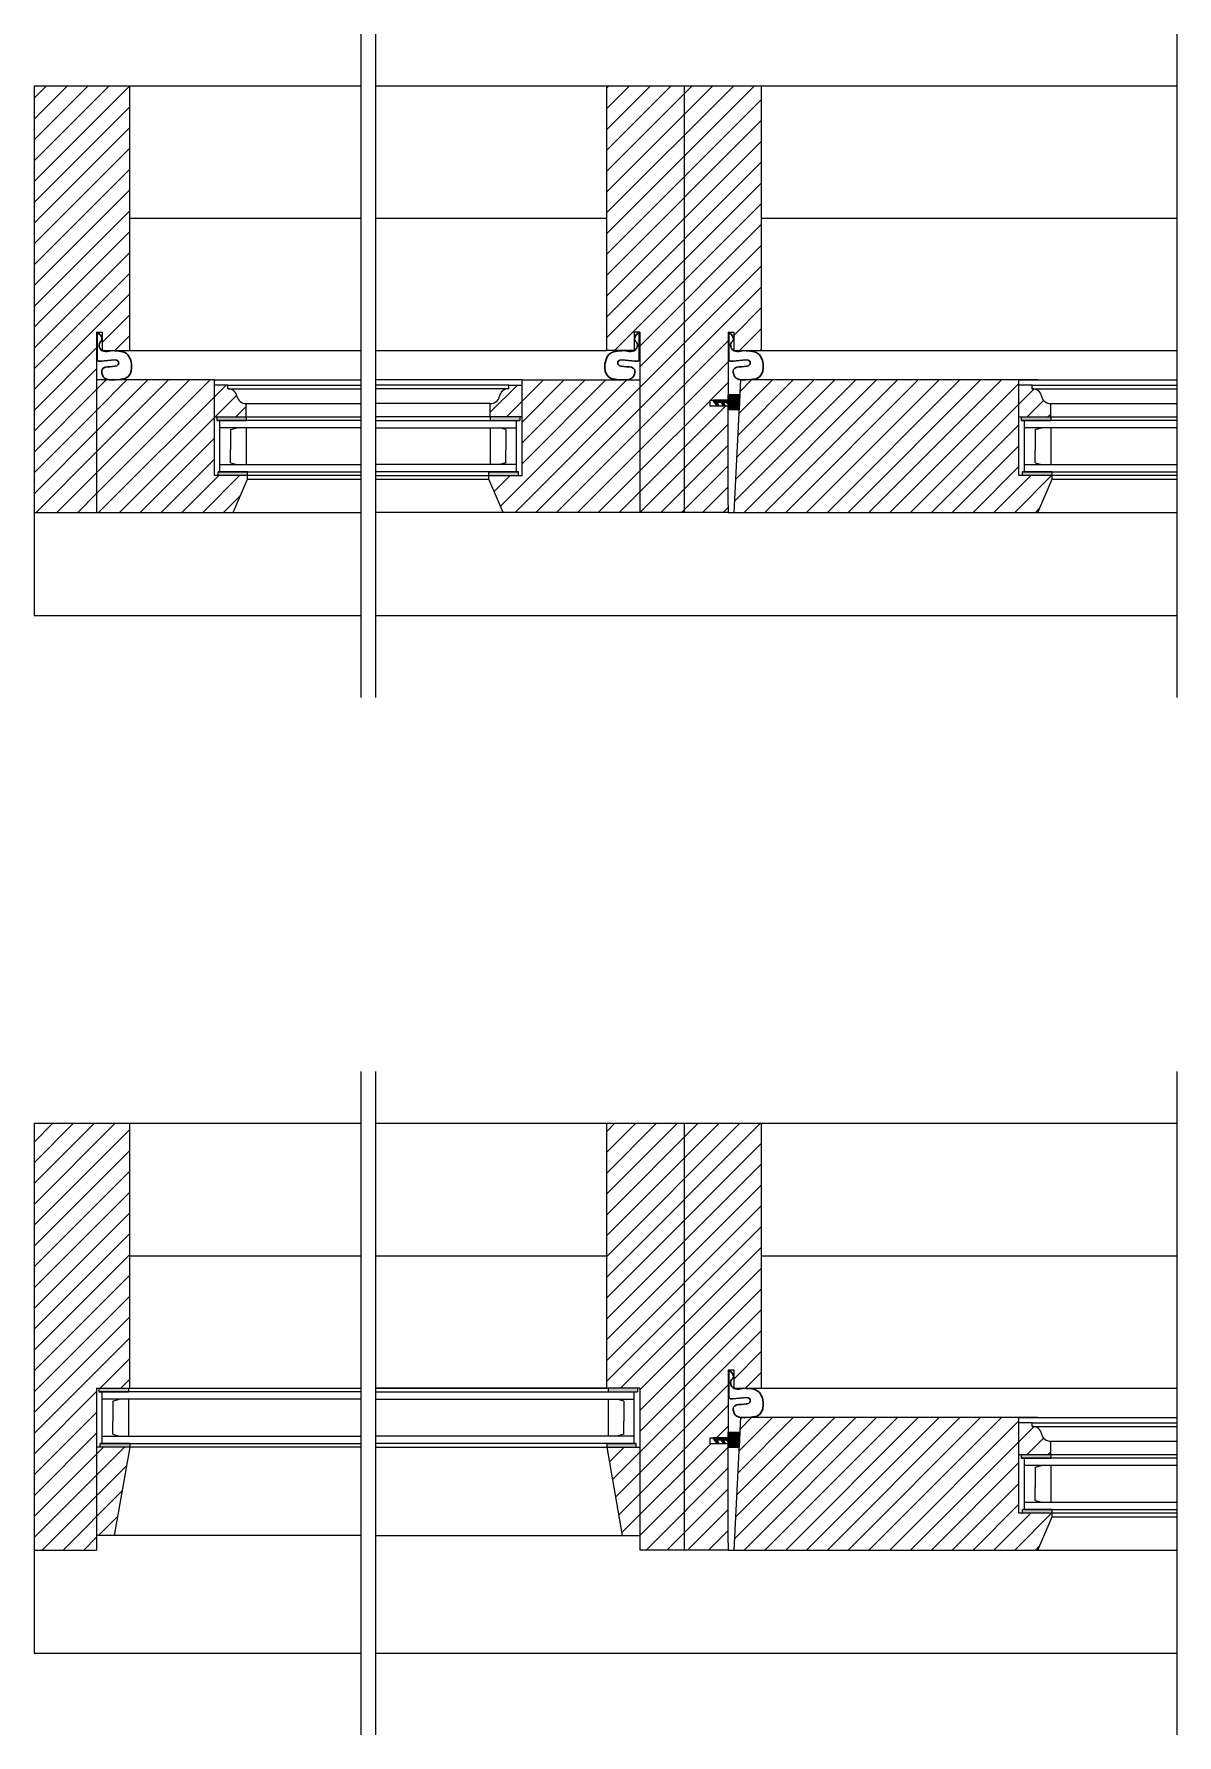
# Model space of a CAD drawing. Header units: inches. Extents: x 1985 to 11287, y 379 to 4336.
# Drawn here: x 7640.56 to 7659.97, y 4094.34 to 4123.24 of the extents above; entities that cross this region are included whole.
import ezdxf

# ---------------------------------------------------------------- set-up
doc = ezdxf.new("R2010")
doc.units = ezdxf.units.IN
doc.header["$MEASUREMENT"] = 0
for name, color, linetype in [('glass 99', 6, 'CONTINUOUS'), ('glazing tape 99', 7, 'CONTINUOUS'), ('hatch 99', 1, 'CONTINUOUS'), ('weatherstripping 99', 5, 'CONTINUOUS'), ('wood detail 99', 7, 'CONTINUOUS')]:
    doc.layers.add(name, color=color, linetype=linetype)
pattern_1 = [(45, (3387.4765, -280.49373), (-0.176776695, 0.176776695), [])]
pattern_2 = [(45, (3330.23896, -147.57326), (-0.176776695, 0.176776695), [])]

msp = doc.modelspace()

# ---------------------------------------------------------------- hatches: boundary and pattern name
at = {"layer": 'glazing tape 99'}
h = msp.add_hatch(color=7, dxfattribs=at)
h.paths.add_polyline_path([(7648.809651, 4116.733904), (7648.309651, 4116.733904), (7648.309651, 4116.671404), (7648.809651, 4116.671404)])
h.paths.add_polyline_path([(7648.786151, 4115.796404), (7648.312951, 4115.796404), (7648.286151, 4115.796404), (7648.286151, 4115.733904), (7648.312951, 4115.733904), (7648.786151, 4115.733904)])
h.paths.add_polyline_path([(7644.186802, 4115.796404), (7643.686802, 4115.796404), (7643.686802, 4115.733904), (7644.160002, 4115.733904), (7644.186802, 4115.733904)])
h.paths.add_polyline_path([(7644.163302, 4116.733904), (7643.663302, 4116.733904), (7643.663302, 4116.671404), (7644.163302, 4116.671404)])
h = msp.add_hatch(color=7, dxfattribs=at)
h.paths.add_polyline_path([(7657.825094, 4116.671404), (7657.825094, 4116.733904), (7657.325094, 4116.733904), (7657.325094, 4116.671404)])
h.paths.add_polyline_path([(7657.821794, 4115.733904), (7657.848594, 4115.733904), (7657.848594, 4115.796404), (7657.348594, 4115.796404), (7657.348594, 4115.733904)])
h = msp.add_hatch(color=256, dxfattribs=at)
h.paths.add_polyline_path([(7642.163365, 4100.230704), (7641.663365, 4100.230704), (7641.663365, 4100.168204), (7642.163365, 4100.168204)])
h.paths.add_polyline_path([(7642.186865, 4099.293204), (7641.686865, 4099.293204), (7641.686865, 4099.230704), (7642.160065, 4099.230704), (7642.186865, 4099.230704)])
h = msp.add_hatch(color=256, dxfattribs=at)
h.paths.add_polyline_path([(7650.809587, 4100.230704), (7650.309587, 4100.230704), (7650.309587, 4100.168204), (7650.809587, 4100.168204)])
h.paths.add_polyline_path([(7650.786087, 4099.293204), (7650.286109, 4099.293204), (7650.286109, 4099.230704), (7650.312887, 4099.230704), (7650.786087, 4099.230704)])
h = msp.add_hatch(color=7, dxfattribs=at)
h.paths.add_polyline_path([(7657.825094, 4099.043192), (7657.825094, 4099.105692), (7657.325094, 4099.105692), (7657.325094, 4099.043192)])
h.paths.add_polyline_path([(7657.821794, 4098.105692), (7657.848594, 4098.105692), (7657.848594, 4098.168192), (7657.348594, 4098.168192), (7657.348594, 4098.105692)])
at = {"layer": 'hatch 99'}
h = msp.add_hatch(dxfattribs=at)
h.set_pattern_fill('ANSI31', color=256, scale=2, style=0)
h.set_pattern_definition(pattern_1)
h.paths.add_polyline_path([(7640.561843, 4115.108904), (7641.624351, 4115.108904), (7641.624351, 4118.17138), (7641.718013, 4118.17138), (7641.718013, 4117.858916), (7642.186843, 4117.858916), (7642.186843, 4122.358904), (7640.561843, 4122.358904)])
h = msp.add_hatch(dxfattribs=at)
h.set_pattern_fill('ANSI31', color=256, scale=2, style=0)
h.set_pattern_definition(pattern_1)
h.paths.add_polyline_path([(7651.598609, 4122.358904), (7650.286109, 4122.358904), (7650.286109, 4117.858916), (7650.75494, 4117.858916), (7650.75494, 4118.17138), (7650.848602, 4118.17138), (7650.848602, 4115.108904), (7651.598609, 4115.108904)])
h.paths.add_polyline_path([(7651.598609, 4115.108904), (7652.348621, 4115.108904), (7652.348621, 4115.233916), (7652.348621, 4116.921416), (7652.036121, 4116.921416), (7652.036121, 4117.015416), (7652.348621, 4117.015416), (7652.348621, 4118.17138), (7652.442279, 4118.17138), (7652.442279, 4117.858916), (7652.911109, 4117.858916), (7652.911109, 4122.358904), (7651.598609, 4122.358904)])
h = msp.add_hatch(dxfattribs=at)
h.set_pattern_fill('ANSI31', color=256, scale=2, style=0)
h.set_pattern_definition(pattern_1)
h.paths.add_polyline_path([(7643.624287, 4117.358904), (7641.624351, 4117.358904), (7641.624351, 4115.108904), (7643.94573, 4115.108904), (7644.186802, 4115.671404), (7644.186802, 4115.733904), (7644.160002, 4115.733904), (7643.624287, 4115.733904)])
h.paths.add_polyline_path([(7644.007052, 4117.085404, 0.375199902), (7643.850802, 4117.210404), (7643.850802, 4117.272904), (7643.624287, 4117.272904), (7643.624287, 4116.733904), (7644.163302, 4116.733904), (7644.163302, 4116.960404, -0.375199902)], flags=17)
h = msp.add_hatch(dxfattribs=at)
h.set_pattern_fill('ANSI31', color=256, scale=2, style=0)
h.set_pattern_definition(pattern_1)
h.paths.add_polyline_path([(7648.848665, 4117.272904), (7648.622151, 4117.272904), (7648.622151, 4117.210404), (7648.609029, 4117.210404, 0.350781059), (7648.465901, 4117.085404, -0.375199902), (7648.309651, 4116.960404), (7648.309651, 4116.733904), (7648.848665, 4116.733904)], flags=17)
h.paths.add_polyline_path([(7650.848602, 4117.358904), (7648.848665, 4117.358904), (7648.848665, 4115.733904), (7648.312951, 4115.733904), (7648.286151, 4115.733904), (7648.286151, 4115.671404), (7648.527222, 4115.108904), (7650.848602, 4115.108904)])
h = msp.add_hatch(dxfattribs=at)
h.set_pattern_fill('ANSI31', color=256, scale=2, style=0)
h.set_pattern_definition(pattern_1)
h.paths.add_polyline_path([(7657.607523, 4115.108904), (7657.848594, 4115.671404), (7657.848594, 4115.733904), (7657.821794, 4115.733904), (7657.28608, 4115.733904), (7657.28608, 4117.358904), (7652.560265, 4117.358904), (7652.442347, 4115.108904)])
h.paths.add_polyline_path([(7657.28608, 4116.733904), (7657.825094, 4116.733904), (7657.825094, 4116.960404, -0.375199902), (7657.668844, 4117.085404, 0.375199902), (7657.512594, 4117.210404), (7657.512594, 4117.272904), (7657.28608, 4117.272904)], flags=17)
h = msp.add_hatch(dxfattribs=at)
h.set_pattern_fill('ANSI31', color=256, scale=2, style=0)
h.set_pattern_definition(pattern_2)
h.paths.add_polyline_path([(7642.186843, 4104.730692), (7640.561843, 4104.730692), (7640.561843, 4097.480692), (7641.624351, 4097.480692), (7641.624351, 4100.230704), (7642.163365, 4100.230704), (7642.186843, 4100.230704)])
h.paths.add_polyline_path([(7642.186857, 4099.230704), (7642.160065, 4099.230704), (7641.624351, 4099.230704), (7641.624351, 4097.730704), (7641.922367, 4097.730704)])
h = msp.add_hatch(dxfattribs=at)
h.set_pattern_fill('ANSI31', color=256, scale=2, style=0)
h.set_pattern_definition(pattern_2)
h.paths.add_polyline_path([(7650.848602, 4099.230704), (7650.312887, 4099.230704), (7650.286109, 4099.230704), (7650.5506, 4097.730704), (7650.848602, 4097.730704)], flags=17)
h.paths.add_polyline_path([(7651.598609, 4104.730692), (7650.286109, 4104.730692), (7650.286109, 4100.230704), (7650.309587, 4100.230704), (7650.848602, 4100.230704), (7650.848602, 4097.480692), (7651.598609, 4097.480692)])
h.paths.add_polyline_path([(7652.911109, 4104.730692), (7651.598609, 4104.730692), (7651.598609, 4097.480692), (7652.348621, 4097.480692), (7652.348621, 4097.605704), (7652.348621, 4099.293204), (7652.036121, 4099.293204), (7652.036121, 4099.387204), (7652.348621, 4099.387204), (7652.348621, 4100.543168), (7652.442279, 4100.543168), (7652.442279, 4100.230704), (7652.911109, 4100.230704)])
h = msp.add_hatch(dxfattribs=at)
h.set_pattern_fill('ANSI31', color=256, scale=2, style=0)
h.set_pattern_definition([(45, (3387.4765, -298.12194), (-0.176776695, 0.176776695), [])])
h.paths.add_polyline_path([(7657.607523, 4097.480692), (7657.848594, 4098.043192), (7657.848594, 4098.105692), (7657.821794, 4098.105692), (7657.28608, 4098.105692), (7657.28608, 4099.730692), (7652.560265, 4099.730692), (7652.442347, 4097.480692)])
h.paths.add_polyline_path([(7657.28608, 4099.105692), (7657.825094, 4099.105692), (7657.825094, 4099.332192, -0.375199902), (7657.668844, 4099.457192, 0.375199902), (7657.512594, 4099.582192), (7657.512594, 4099.644692), (7657.28608, 4099.644692)], flags=17)
at = {"layer": 'weatherstripping 99', "lineweight": 30}
for points in [[(7652.379617, 4116.858916), (7652.348644, 4116.858916), (7652.348625, 4116.954437), (7652.315036, 4116.984164), (7652.255242, 4116.984164), (7652.298778, 4116.921916), (7652.270481, 4116.921916), (7652.226945, 4116.984164), (7652.148057, 4116.984164), (7652.191593, 4116.921916), (7652.163296, 4116.921916), (7652.096771, 4117.000664), (7652.096771, 4117.015416), (7652.348614, 4117.015416), (7652.348595, 4117.108916), (7652.379617, 4117.108916)], [(7652.379617, 4099.230704), (7652.348644, 4099.230704), (7652.348625, 4099.326225), (7652.315036, 4099.355952), (7652.255242, 4099.355952), (7652.298778, 4099.293704), (7652.270481, 4099.293704), (7652.226945, 4099.355952), (7652.148057, 4099.355952), (7652.191593, 4099.293704), (7652.163296, 4099.293704), (7652.096771, 4099.372452), (7652.096771, 4099.387205), (7652.348614, 4099.387205), (7652.348595, 4099.480704), (7652.379617, 4099.480704)]]:
    msp.add_hatch(color=5, dxfattribs=at).paths.add_polyline_path(points)
h = msp.add_hatch(dxfattribs=at)
h.set_pattern_fill('ANSI36', color=5, scale=0.125, angle=315, style=0)
h.set_pattern_definition([(0, (7840.172026, 5707.080868), (0.02734375, -0.015625), [0.0390625, -0.0078125, 0, -0.0078125])])
h.paths.add_polyline_path([(7652.534057, 4116.858916), (7652.379617, 4116.858916), (7652.379617, 4117.108916), (7652.547159, 4117.108916)])
h = msp.add_hatch(dxfattribs=at)
h.set_pattern_fill('ANSI36', color=5, scale=0.125, angle=315, style=0)
h.set_pattern_definition([(0, (7840.172026, 5689.452656), (0.02734375, -0.015625), [0.0390625, -0.0078125, 0, -0.0078125])])
h.paths.add_polyline_path([(7652.534057, 4099.230704), (7652.379617, 4099.230704), (7652.379617, 4099.480704), (7652.547159, 4099.480704)])

# ---------------------------------------------------------------- linework, layer by layer
at = {"layer": 'glass 99', "color": 6}
for p, q in [((7646.111476, 4116.671404), (7643.663302, 4116.671404)), ((7643.717987, 4115.796404), (7643.717987, 4116.671404)), ((7646.111476, 4116.546404), (7643.717987, 4116.546404)), ((7643.898921, 4116.516413), (7644.006704, 4116.546404)), ((7643.898921, 4116.516413), (7643.898921, 4116.171404)), ((7644.163302, 4116.546404), (7644.163302, 4115.921404)), ((7646.361476, 4116.671404), (7648.809651, 4116.671404)), ((7646.361476, 4116.546404), (7648.754965, 4116.546404)), ((7648.309651, 4116.546404), (7648.309651, 4115.921404)), ((7648.574031, 4116.516413), (7648.466249, 4116.546404)), ((7648.574031, 4116.516413), (7648.574031, 4116.171404)), ((7648.754965, 4115.796404), (7648.754965, 4116.671404)), ((7659.968869, 4116.671404), (7657.325094, 4116.671404)), ((7657.37978, 4115.796404), (7657.37978, 4116.671404)), ((7659.968869, 4116.546404), (7657.37978, 4116.546404)), ((7657.560714, 4116.516413), (7657.668497, 4116.546404)), ((7657.560714, 4116.516413), (7657.560714, 4116.171404)), ((7657.825094, 4116.546404), (7657.825094, 4115.921404)), ((7643.898921, 4115.951395), (7643.898921, 4116.171404)), ((7648.574031, 4115.951395), (7648.574031, 4116.171404)), ((7657.560714, 4115.951395), (7657.560714, 4116.171404)), ((7643.717987, 4115.921404), (7646.111476, 4115.921404)), ((7643.898921, 4115.951395), (7644.006704, 4115.921404)), ((7648.754965, 4115.921404), (7646.361476, 4115.921404)), ((7648.574031, 4115.951395), (7648.466249, 4115.921404)), ((7657.37978, 4115.921404), (7659.968869, 4115.921404)), ((7657.560714, 4115.951395), (7657.668497, 4115.921404)), ((7643.686802, 4115.796404), (7646.111476, 4115.796404)), ((7648.786151, 4115.796404), (7646.361476, 4115.796404)), ((7657.348594, 4115.796404), (7659.968869, 4115.796404)), ((7646.111476, 4100.168204), (7641.663365, 4100.168204)), ((7641.718051, 4099.293204), (7641.718051, 4100.168204)), ((7646.111476, 4100.043204), (7641.718051, 4100.043204)), ((7641.898985, 4100.013213), (7642.006768, 4100.043204)), ((7641.898985, 4100.013213), (7641.898985, 4099.668204)), ((7642.163365, 4100.043204), (7642.163365, 4099.418204)), ((7646.361476, 4100.168204), (7650.809587, 4100.168204)), ((7646.361476, 4100.043204), (7650.754902, 4100.043204)), ((7650.309587, 4100.043204), (7650.309587, 4099.418204)), ((7650.573968, 4100.013213), (7650.466185, 4100.043204)), ((7650.573968, 4100.013213), (7650.573968, 4099.668204)), ((7650.754902, 4099.293204), (7650.754902, 4100.168204)), ((7641.898985, 4099.448196), (7641.898985, 4099.668204)), ((7650.573968, 4099.448196), (7650.573968, 4099.668204)), ((7641.718051, 4099.418204), (7646.111476, 4099.418204)), ((7641.898985, 4099.448196), (7642.006768, 4099.418204)), ((7650.754902, 4099.418204), (7646.361476, 4099.418204)), ((7650.573968, 4099.448196), (7650.466185, 4099.418204)), ((7641.686865, 4099.293204), (7646.111476, 4099.293204)), ((7650.786087, 4099.293204), (7646.361476, 4099.293204)), ((7659.968869, 4099.043192), (7657.325094, 4099.043192)), ((7657.37978, 4098.168192), (7657.37978, 4099.043192)), ((7659.968869, 4098.918192), (7657.37978, 4098.918192)), ((7657.560714, 4098.888201), (7657.668497, 4098.918192)), ((7657.560714, 4098.888201), (7657.560714, 4098.543192)), ((7657.825094, 4098.918192), (7657.825094, 4098.293192)), ((7657.560714, 4098.323184), (7657.560714, 4098.543192)), ((7657.37978, 4098.293192), (7659.968869, 4098.293192)), ((7657.560714, 4098.323184), (7657.668497, 4098.293192)), ((7657.348594, 4098.168192), (7659.968869, 4098.168192))]:
    msp.add_line(p, q, dxfattribs=at)
at = {"layer": 'glazing tape 99', "color": 7}
for p, q in [((7643.663302, 4116.733904), (7643.663302, 4116.671404)), ((7644.163302, 4116.733904), (7644.163302, 4116.671404)), ((7648.309651, 4116.733904), (7648.309651, 4116.671404)), ((7648.809651, 4116.733904), (7648.809651, 4116.671404)), ((7657.325094, 4116.733904), (7657.325094, 4116.671404)), ((7657.825094, 4116.733904), (7657.825094, 4116.671404)), ((7643.663302, 4116.671404), (7644.163302, 4116.671404)), ((7648.309651, 4116.671404), (7648.809651, 4116.671404)), ((7657.325094, 4116.671404), (7657.825094, 4116.671404)), ((7643.686802, 4115.733904), (7643.686802, 4115.796404)), ((7644.186802, 4115.671404), (7644.186802, 4115.796404)), ((7648.286151, 4115.671404), (7648.286151, 4115.796404)), ((7648.786151, 4115.733904), (7648.786151, 4115.796404)), ((7657.348594, 4115.733904), (7657.348594, 4115.796404)), ((7657.848594, 4115.671404), (7657.848594, 4115.796404)), ((7641.663365, 4100.230704), (7641.663365, 4100.168204)), ((7641.663365, 4100.168204), (7642.163365, 4100.168204)), ((7642.163365, 4100.230704), (7642.163365, 4100.168204)), ((7650.309587, 4100.230704), (7650.309587, 4100.168204)), ((7650.309587, 4100.168204), (7650.809587, 4100.168204)), ((7650.809587, 4100.230704), (7650.809587, 4100.168204)), ((7641.686865, 4099.230704), (7641.686865, 4099.293204)), ((7650.786087, 4099.230704), (7650.786087, 4099.293204)), ((7657.325094, 4099.105692), (7657.325094, 4099.043192)), ((7657.825094, 4099.105692), (7657.825094, 4099.043192)), ((7657.325094, 4099.043192), (7657.825094, 4099.043192)), ((7657.348594, 4098.105692), (7657.348594, 4098.168192)), ((7657.848594, 4098.043192), (7657.848594, 4098.168192))]:
    msp.add_line(p, q, dxfattribs=at)
at = {"layer": 'glazing tape 99'}
for p, q in [((7644.186802, 4115.796404), (7643.686802, 4115.796404)), ((7648.286151, 4115.796404), (7648.786151, 4115.796404)), ((7657.848594, 4115.796404), (7657.348594, 4115.796404)), ((7642.186865, 4099.293204), (7641.686865, 4099.293204)), ((7650.286087, 4099.293204), (7650.786087, 4099.293204)), ((7657.848594, 4098.168192), (7657.348594, 4098.168192))]:
    msp.add_line(p, q, dxfattribs=at)
at = {"layer": 'weatherstripping 99', "color": 5, "lineweight": 30}
for p, q in [((7641.635311, 4117.692089), (7641.635311, 4118.165876)), ((7650.837634, 4117.692089), (7650.837634, 4118.165876)), ((7652.359577, 4117.692089), (7652.359577, 4118.165876)), ((7652.096771, 4117.000664), (7652.096771, 4117.015416)), ((7652.348614, 4117.015416), (7652.096771, 4117.015416)), ((7652.096771, 4117.015416), (7652.096771, 4117.000664)), ((7652.348595, 4117.108916), (7652.547159, 4117.108916)), ((7652.348614, 4117.015416), (7652.348595, 4117.108916)), ((7652.379617, 4117.108916), (7652.379617, 4116.858916)), ((7652.547159, 4117.108916), (7652.534057, 4116.858916)), ((7652.096771, 4117.000664), (7652.163296, 4116.921916)), ((7652.226945, 4116.984164), (7652.148057, 4116.984164)), ((7652.148057, 4116.984164), (7652.191593, 4116.921916)), ((7652.163296, 4116.921916), (7652.191593, 4116.921916)), ((7652.226945, 4116.984164), (7652.270481, 4116.921916)), ((7652.255242, 4116.984164), (7652.298778, 4116.921916)), ((7652.315036, 4116.984164), (7652.255242, 4116.984164)), ((7652.270481, 4116.921916), (7652.298778, 4116.921916)), ((7652.348625, 4116.954437), (7652.315036, 4116.984164)), ((7652.348644, 4116.858916), (7652.348625, 4116.954437)), ((7652.348644, 4116.858916), (7652.534057, 4116.858916)), ((7652.359577, 4100.063877), (7652.359577, 4100.537664)), ((7652.348614, 4099.387205), (7652.096771, 4099.387205)), ((7652.096771, 4099.387205), (7652.096771, 4099.372452)), ((7652.096771, 4099.372452), (7652.096771, 4099.387204)), ((7652.348595, 4099.480704), (7652.547159, 4099.480704)), ((7652.348614, 4099.387205), (7652.348595, 4099.480704)), ((7652.379617, 4099.480704), (7652.379617, 4099.230704)), ((7652.547159, 4099.480704), (7652.534057, 4099.230704)), ((7652.096771, 4099.372452), (7652.163296, 4099.293704)), ((7652.226945, 4099.355952), (7652.148057, 4099.355952)), ((7652.148057, 4099.355952), (7652.191593, 4099.293704)), ((7652.163296, 4099.293704), (7652.191593, 4099.293704)), ((7652.226945, 4099.355952), (7652.270481, 4099.293704)), ((7652.255242, 4099.355952), (7652.298778, 4099.293704)), ((7652.315036, 4099.355952), (7652.255242, 4099.355952)), ((7652.270481, 4099.293704), (7652.298778, 4099.293704)), ((7652.348625, 4099.326225), (7652.315036, 4099.355952)), ((7652.348644, 4099.230704), (7652.348625, 4099.326225)), ((7652.348644, 4099.230704), (7652.534057, 4099.230704))]:
    msp.add_line(p, q, dxfattribs=at)
for centre, start, end in [((7642.018611, 4117.641963), 269.6632674, 291.8468492), ((7650.454334, 4117.641963), 248.1531508, 270.3367326), ((7652.742878, 4117.641963), 269.6632674, 291.8468492), ((7652.742878, 4100.013751), 269.6632674, 291.8468492)]:
    msp.add_arc(centre, 0.272391, start, end, dxfattribs=at)
for points, knots in [([(7641.635311, 4118.165876), (7641.705351, 4118.12166), (7641.74251, 4118.032206), (7641.651719, 4117.989108), (7641.691457, 4117.825025), (7641.81938, 4117.842663), (7641.891266, 4117.85724)], [0.0027567057, 0.0027567057, 0.0027567057, 0.0027567057, 0.1724869609, 0.2817822642, 0.3371391511, 0.4968128609, 0.4968128609, 0.4968128609, 0.4968128609]), ([(7650.837634, 4118.165876), (7650.767594, 4118.12166), (7650.730435, 4118.032206), (7650.821226, 4117.989108), (7650.781488, 4117.825025), (7650.653566, 4117.842663), (7650.58168, 4117.85724)], [0.0027567057, 0.0027567057, 0.0027567057, 0.0027567057, 0.1724869609, 0.2817822642, 0.3371391511, 0.4968128609, 0.4968128609, 0.4968128609, 0.4968128609]), ([(7652.359577, 4118.165876), (7652.429618, 4118.12166), (7652.466776, 4118.032206), (7652.375985, 4117.989108), (7652.415724, 4117.825025), (7652.543646, 4117.842663), (7652.615532, 4117.85724)], [0.0027567057, 0.0027567057, 0.0027567057, 0.0027567057, 0.1724869609, 0.2817822642, 0.3371391511, 0.4968128609, 0.4968128609, 0.4968128609, 0.4968128609]), ([(7642.017011, 4117.369576), (7641.880002, 4117.358501), (7641.785719, 4117.365197), (7641.723416, 4117.408939), (7641.678407, 4117.637219), (7642.001367, 4117.541286), (7642.003005, 4117.766125), (7641.691253, 4117.643712), (7641.635311, 4117.692089)], [0, 0, 0, 0, 0.083614321, 0.208464293, 0.316031641, 0.607589822, 0.683535209, 1.009413891, 1.009413891, 1.009413891, 1.009413891]), ([(7641.891266, 4117.85724), (7641.991501, 4117.853819), (7642.240939, 4117.854039), (7642.247497, 4117.440564), (7642.119976, 4117.389134)], [0, 0, 0, 0, 0.2460489598, 0.6041502785, 0.6041502785, 0.6041502785, 0.6041502785]), ([(7650.58168, 4117.85724), (7650.481444, 4117.853819), (7650.232006, 4117.854039), (7650.225449, 4117.440564), (7650.35297, 4117.389134)], [0, 0, 0, 0, 0.2460489598, 0.6041502785, 0.6041502785, 0.6041502785, 0.6041502785]), ([(7650.455935, 4117.369576), (7650.592943, 4117.358501), (7650.687226, 4117.365197), (7650.749529, 4117.408939), (7650.794538, 4117.637219), (7650.471578, 4117.541286), (7650.469941, 4117.766125), (7650.781692, 4117.643712), (7650.837634, 4117.692089)], [0, 0, 0, 0, 0.083614321, 0.208464293, 0.316031641, 0.607589822, 0.683535209, 1.009413891, 1.009413891, 1.009413891, 1.009413891]), ([(7652.741277, 4117.369576), (7652.604268, 4117.358501), (7652.509985, 4117.365197), (7652.447682, 4117.408939), (7652.402673, 4117.637219), (7652.725634, 4117.541286), (7652.727271, 4117.766125), (7652.41552, 4117.643712), (7652.359577, 4117.692089)], [0, 0, 0, 0, 0.083614321, 0.208464293, 0.316031641, 0.607589822, 0.683535209, 1.009413891, 1.009413891, 1.009413891, 1.009413891]), ([(7652.615532, 4117.85724), (7652.715768, 4117.853819), (7652.965205, 4117.854039), (7652.971763, 4117.440564), (7652.844242, 4117.389134)], [0, 0, 0, 0, 0.2460489598, 0.6041502785, 0.6041502785, 0.6041502785, 0.6041502785]), ([(7652.359577, 4100.537664), (7652.429618, 4100.493448), (7652.466776, 4100.403995), (7652.375985, 4100.360896), (7652.415724, 4100.196813), (7652.543646, 4100.214451), (7652.615532, 4100.229028)], [0.0027567057, 0.0027567057, 0.0027567057, 0.0027567057, 0.1724869609, 0.2817822642, 0.3371391511, 0.4968128609, 0.4968128609, 0.4968128609, 0.4968128609]), ([(7652.741277, 4099.741364), (7652.604268, 4099.730289), (7652.509985, 4099.736986), (7652.447682, 4099.780728), (7652.402673, 4100.009007), (7652.725634, 4099.913074), (7652.727271, 4100.137914), (7652.41552, 4100.0155), (7652.359577, 4100.063877)], [0, 0, 0, 0, 0.083614321, 0.208464293, 0.316031641, 0.607589822, 0.683535209, 1.009413891, 1.009413891, 1.009413891, 1.009413891]), ([(7652.615532, 4100.229028), (7652.715768, 4100.225607), (7652.965205, 4100.225827), (7652.971763, 4099.812352), (7652.844242, 4099.760922)], [0, 0, 0, 0, 0.2460489598, 0.6041502785, 0.6041502785, 0.6041502785, 0.6041502785])]:
    msp.add_open_spline(points, degree=3, knots=knots, dxfattribs=at)
at = {"layer": 'wood detail 99'}
for p, q in [((7646.111476, 4123.236651), (7646.111476, 4111.967521)), ((7646.361476, 4123.236651), (7646.361476, 4111.967521)), ((7659.968869, 4123.236651), (7659.968869, 4111.967521)), ((7640.561843, 4122.358904), (7642.186843, 4122.358904)), ((7642.186843, 4122.358904), (7646.111476, 4122.358904)), ((7642.186843, 4117.858916), (7642.186843, 4122.358904)), ((7646.361476, 4122.358904), (7650.286109, 4122.358904)), ((7650.286109, 4117.858916), (7650.286109, 4122.358904)), ((7650.286109, 4122.358904), (7652.911109, 4122.358904)), ((7651.598609, 4122.358904), (7651.598609, 4115.108904)), ((7652.911109, 4122.358904), (7659.968869, 4122.358904)), ((7642.186843, 4120.108916), (7646.111476, 4120.108916)), ((7646.361476, 4120.108916), (7650.286109, 4120.108916)), ((7652.911109, 4120.108916), (7659.968869, 4120.108916)), ((7642.186843, 4117.858916), (7646.111476, 4117.858916)), ((7646.361476, 4117.858916), (7650.286109, 4117.858916)), ((7652.911109, 4117.858916), (7659.968869, 4117.858916)), ((7643.624287, 4117.358904), (7646.111476, 4117.358904)), ((7648.848665, 4117.358904), (7646.361476, 4117.358904)), ((7652.560265, 4117.358904), (7652.442347, 4115.108904)), ((7657.28608, 4117.358904), (7659.968869, 4117.358904)), ((7643.850802, 4117.272904), (7646.111476, 4117.272904)), ((7643.850802, 4117.210404), (7646.111476, 4117.210404)), ((7648.622151, 4117.272904), (7646.361476, 4117.272904)), ((7648.622151, 4117.210404), (7646.361476, 4117.210404)), ((7652.036121, 4117.015416), (7652.348617, 4117.015416)), ((7657.512594, 4117.272904), (7659.968869, 4117.272904)), ((7657.512594, 4117.210404), (7659.968869, 4117.210404)), ((7644.163302, 4116.960404), (7646.111476, 4116.960404)), ((7644.163302, 4116.733904), (7646.111476, 4116.733904)), ((7648.309651, 4116.960404), (7646.361476, 4116.960404)), ((7648.309651, 4116.733904), (7646.361476, 4116.733904)), ((7652.036121, 4116.921416), (7652.348617, 4116.921416)), ((7652.348621, 4115.233916), (7652.348621, 4116.921416)), ((7657.825094, 4116.960404), (7659.968869, 4116.960404)), ((7657.825094, 4116.733904), (7659.968869, 4116.733904)), ((7644.160002, 4115.733904), (7643.624287, 4115.733904)), ((7646.111476, 4115.733904), (7644.160002, 4115.733904)), ((7646.361476, 4115.733904), (7648.312951, 4115.733904)), ((7648.312951, 4115.733904), (7648.848665, 4115.733904)), ((7657.821794, 4115.733904), (7657.28608, 4115.733904)), ((7659.968869, 4115.733904), (7657.821794, 4115.733904)), ((7640.561843, 4115.108904), (7640.561843, 4113.358904)), ((7643.94573, 4115.108904), (7646.111476, 4115.108904)), ((7648.527222, 4115.108904), (7646.361476, 4115.108904)), ((7657.607523, 4115.108904), (7659.968869, 4115.108904)), ((7640.561843, 4113.358904), (7646.111476, 4113.358904)), ((7646.361476, 4113.358904), (7659.968869, 4113.358904)), ((7646.111476, 4105.608439), (7646.111476, 4094.339309)), ((7646.361476, 4105.608439), (7646.361476, 4094.339309)), ((7659.968869, 4105.608439), (7659.968869, 4094.339309)), ((7640.561843, 4104.730692), (7642.186843, 4104.730692)), ((7642.186843, 4104.730692), (7646.111476, 4104.730692)), ((7642.186843, 4100.230704), (7642.186843, 4104.730692)), ((7646.361476, 4104.730692), (7650.286109, 4104.730692)), ((7650.286109, 4100.230704), (7650.286109, 4104.730692)), ((7650.286109, 4104.730692), (7652.911109, 4104.730692)), ((7651.598609, 4104.730692), (7651.598609, 4097.480692)), ((7652.911109, 4104.730692), (7659.968869, 4104.730692)), ((7642.186843, 4102.480704), (7646.111476, 4102.480704)), ((7646.361476, 4102.480704), (7650.286109, 4102.480704)), ((7652.911109, 4102.480704), (7659.968869, 4102.480704)), ((7642.163365, 4100.230704), (7646.111476, 4100.230704)), ((7642.186843, 4100.230704), (7646.111476, 4100.230704)), ((7646.361476, 4100.230704), (7650.286109, 4100.230704)), ((7650.309587, 4100.230704), (7646.361476, 4100.230704)), ((7652.911109, 4100.230704), (7659.968869, 4100.230704)), ((7652.560265, 4099.730692), (7652.442347, 4097.480692)), ((7657.28608, 4099.730692), (7659.968869, 4099.730692)), ((7652.036121, 4099.387204), (7652.348617, 4099.387204)), ((7657.512594, 4099.644692), (7659.968869, 4099.644692)), ((7657.512594, 4099.582192), (7659.968869, 4099.582192)), ((7642.160065, 4099.230704), (7641.624351, 4099.230704)), ((7642.186873, 4099.230794), (7641.922367, 4097.730704)), ((7646.111476, 4099.230704), (7642.160065, 4099.230704)), ((7642.186865, 4099.293204), (7642.186865, 4099.230704)), ((7646.361476, 4099.230704), (7650.312887, 4099.230704)), ((7650.286109, 4099.293204), (7650.286109, 4099.230704)), ((7650.286109, 4099.230704), (7650.5506, 4097.730704)), ((7650.312887, 4099.230704), (7650.848602, 4099.230704)), ((7652.036121, 4099.293204), (7652.348617, 4099.293204)), ((7652.348621, 4097.605704), (7652.348621, 4099.293204)), ((7657.825094, 4099.332192), (7659.968869, 4099.332192)), ((7657.825094, 4099.105692), (7659.968869, 4099.105692)), ((7657.821794, 4098.105692), (7657.28608, 4098.105692)), ((7659.968869, 4098.105692), (7657.821794, 4098.105692)), ((7646.111476, 4097.730704), (7641.624351, 4097.730704)), ((7646.361476, 4097.730704), (7650.848602, 4097.730704)), ((7640.561843, 4097.480692), (7640.561843, 4095.730692)), ((7657.607523, 4097.480692), (7659.968869, 4097.480692)), ((7640.561843, 4095.730692), (7646.111476, 4095.730692)), ((7646.361476, 4095.730692), (7659.968869, 4095.730692))]:
    msp.add_line(p, q, dxfattribs=at)
at = {"layer": 'wood detail 99', "color": 0}
for p, q in [((7640.561843, 4122.358904), (7640.561843, 4115.108904)), ((7652.911109, 4122.358904), (7652.911109, 4117.858916)), ((7640.561843, 4121.858904), (7640.561843, 4120.546404)), ((7640.561843, 4121.858904), (7640.561843, 4120.546404)), ((7640.561843, 4121.421404), (7640.561843, 4120.546404)), ((7640.561843, 4121.421404), (7640.561843, 4120.546404)), ((7641.624351, 4118.17138), (7641.718013, 4118.17138)), ((7641.624351, 4118.17138), (7641.624351, 4115.108904)), ((7641.718013, 4118.17138), (7641.718013, 4117.858916)), ((7650.848602, 4118.17138), (7650.75494, 4118.17138)), ((7650.75494, 4118.17138), (7650.75494, 4117.858916)), ((7650.848602, 4118.17138), (7650.848602, 4115.108904)), ((7652.348617, 4118.17138), (7652.442279, 4118.17138)), ((7652.442279, 4118.17138), (7652.442279, 4117.858916)), ((7641.718013, 4117.858916), (7642.186843, 4117.858916)), ((7650.75494, 4117.858916), (7650.286109, 4117.858916)), ((7652.442279, 4117.858916), (7652.911109, 4117.858916)), ((7643.624287, 4117.358904), (7641.624351, 4117.358904)), ((7648.848665, 4117.358904), (7650.848602, 4117.358904)), ((7657.607523, 4117.358904), (7652.560265, 4117.358904)), ((7640.561843, 4115.108904), (7643.94573, 4115.108904)), ((7652.348617, 4115.108904), (7648.527222, 4115.108904)), ((7652.348617, 4115.108904), (7657.607523, 4115.108904)), ((7640.561843, 4104.730692), (7640.561843, 4097.480692)), ((7652.911109, 4104.730692), (7652.911109, 4100.230704)), ((7640.561843, 4104.230692), (7640.561843, 4102.918192)), ((7640.561843, 4104.230692), (7640.561843, 4102.918192)), ((7640.561843, 4103.793192), (7640.561843, 4102.918192)), ((7640.561843, 4103.793192), (7640.561843, 4102.918192)), ((7652.348617, 4100.543168), (7652.442279, 4100.543168)), ((7652.442279, 4100.543168), (7652.442279, 4100.230704)), ((7641.624351, 4100.230704), (7642.186843, 4100.230704)), ((7641.624351, 4100.230704), (7641.624351, 4097.480692)), ((7650.848602, 4100.230704), (7650.286109, 4100.230704)), ((7650.848602, 4100.230704), (7650.848602, 4097.480692)), ((7652.442279, 4100.230704), (7652.911109, 4100.230704)), ((7657.607523, 4099.730692), (7652.560265, 4099.730692)), ((7640.561843, 4097.480692), (7641.624351, 4097.480692)), ((7652.348617, 4097.480692), (7650.848602, 4097.480692)), ((7652.348617, 4097.480692), (7657.607523, 4097.480692))]:
    msp.add_line(p, q, dxfattribs=at)
at = {"layer": 'wood detail 99', "color": 7}
for p, q in [((7652.348621, 4118.171392), (7652.348621, 4117.015416)), ((7643.624287, 4115.733904), (7643.624287, 4117.358904)), ((7648.848665, 4115.733904), (7648.848665, 4117.358904)), ((7657.28608, 4115.733904), (7657.28608, 4117.358904)), ((7643.850802, 4117.272904), (7643.624287, 4117.272904)), ((7643.850802, 4117.210404), (7643.850802, 4117.272904)), ((7648.622151, 4117.272904), (7648.848665, 4117.272904)), ((7648.622151, 4117.210404), (7648.622151, 4117.272904)), ((7652.036121, 4117.015416), (7652.036121, 4116.921416)), ((7652.346775, 4117.015416), (7652.096775, 4117.015416)), ((7657.512594, 4117.272904), (7657.28938, 4117.272904)), ((7657.512594, 4117.210404), (7657.512594, 4117.272904)), ((7643.624287, 4116.733904), (7644.163302, 4116.733904)), ((7644.163302, 4116.733904), (7644.163302, 4116.960404)), ((7648.309651, 4116.733904), (7648.309651, 4116.960404)), ((7648.848665, 4116.733904), (7648.309651, 4116.733904)), ((7657.28938, 4116.733904), (7657.825094, 4116.733904)), ((7657.825094, 4116.733904), (7657.825094, 4116.960404)), ((7643.94573, 4115.108904), (7644.186802, 4115.671404)), ((7644.186802, 4115.671404), (7646.111476, 4115.671404)), ((7646.361476, 4115.671404), (7648.286151, 4115.671404)), ((7648.527222, 4115.108904), (7648.286151, 4115.671404)), ((7657.607523, 4115.108904), (7657.848594, 4115.671404)), ((7657.848594, 4115.671404), (7659.968869, 4115.671404)), ((7652.348621, 4115.233916), (7652.348621, 4115.108916)), ((7652.348621, 4100.54318), (7652.348621, 4099.387204)), ((7641.624351, 4100.230704), (7642.163365, 4100.230704)), ((7650.848602, 4100.230704), (7650.309587, 4100.230704)), ((7657.28608, 4098.105692), (7657.28608, 4099.730692)), ((7652.036121, 4099.387204), (7652.036121, 4099.293204)), ((7652.346775, 4099.387204), (7652.096775, 4099.387204)), ((7657.512594, 4099.644692), (7657.28938, 4099.644692)), ((7657.512594, 4099.582192), (7657.512594, 4099.644692)), ((7657.28938, 4099.105692), (7657.825094, 4099.105692)), ((7657.825094, 4099.105692), (7657.825094, 4099.332192)), ((7657.607523, 4097.480692), (7657.848594, 4098.043192)), ((7657.848594, 4098.043192), (7659.968869, 4098.043192)), ((7652.348621, 4097.605704), (7652.348621, 4097.480704))]:
    msp.add_line(p, q, dxfattribs=at)
for centre, start, end in [((7643.857363, 4117.058449), 10.2080197, 92.4723638), ((7644.156741, 4117.112359), 190.2080197, 272.4723638), ((7648.316212, 4117.112359), 267.5276362, 349.7919803), ((7648.61559, 4117.058449), 87.5276362, 169.7919803), ((7657.519155, 4117.058449), 10.2080197, 92.4723638), ((7657.818533, 4117.112359), 190.2080197, 272.4723638), ((7657.519155, 4099.430238), 10.2080197, 92.4723638), ((7657.818533, 4099.484147), 190.2080197, 272.4723638)]:
    msp.add_arc(centre, 0.152097, start, end, dxfattribs=at)

doc.saveas('drawing.dxf')
